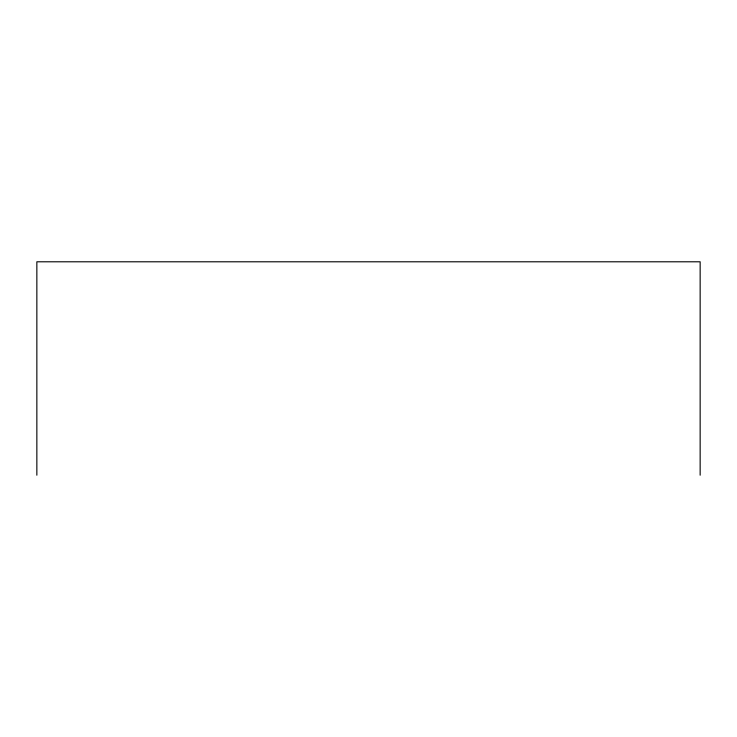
<?xml version="1.0" encoding="UTF-8"?>
<svg xmlns="http://www.w3.org/2000/svg" width="737" height="737" viewBox="0 0 737 737"><rect width="100%" height="100%" fill="white"/><g stroke="black" fill="none" stroke-linecap="round" stroke-linejoin="round"><path stroke-width="1.11" d="M700.15 475.208L700.15 261.792L36.85 261.792L36.85 475.208"/></g></svg>
